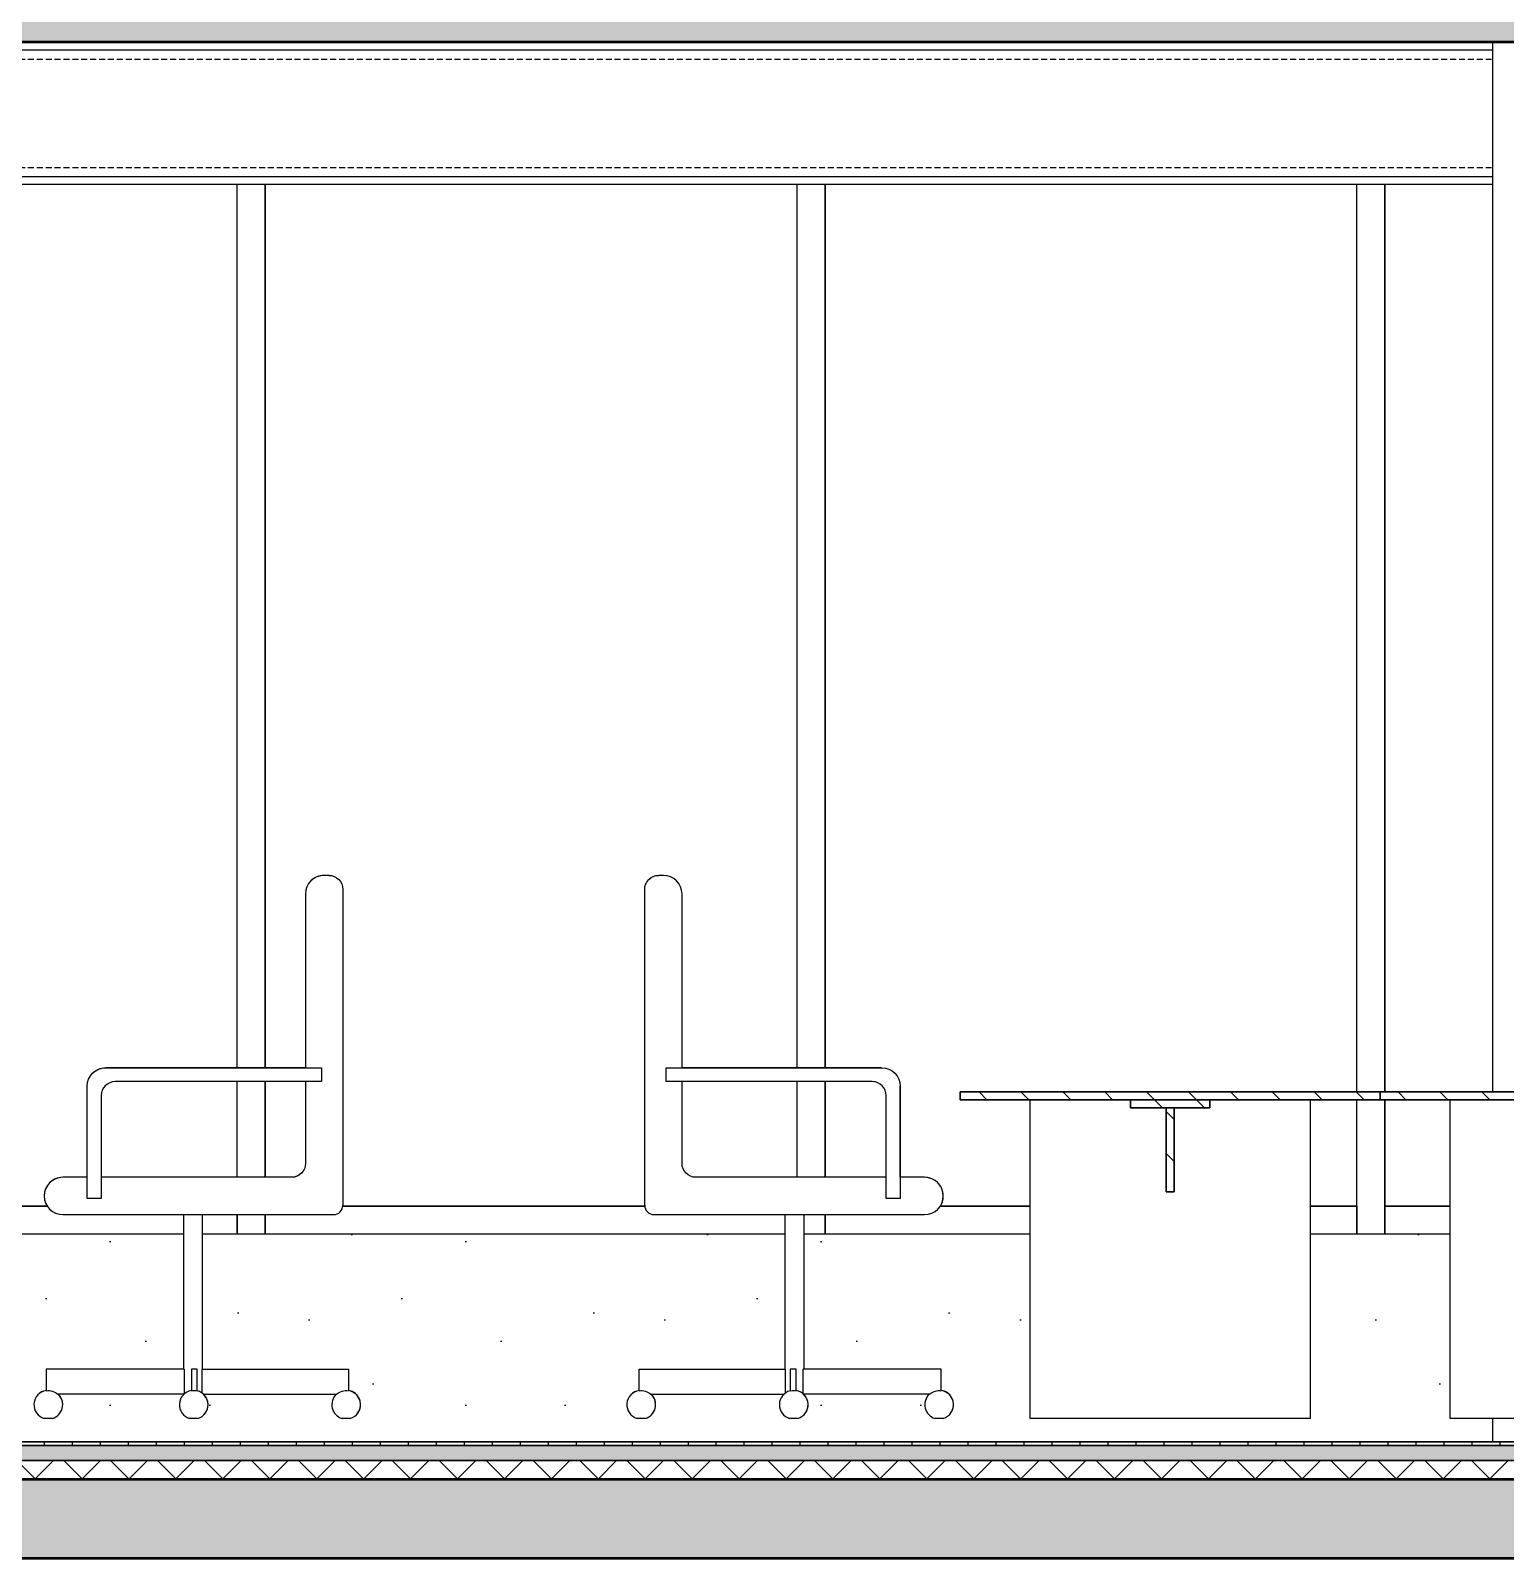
# Model space of a CAD drawing. Header units: millimetres. Extents: x -100 to 224448, y 0 to 22177.
# Drawn here: x 159393 to 162554, y 6850 to 10125 of the extents above; entities that cross this region are included whole.
import ezdxf

# ---------------------------------------------------------------- set-up
doc = ezdxf.new("R2010")
doc.units = ezdxf.units.MM
doc.linetypes.add('DASHED', pattern=[19.05, 12.7, -6.35])
doc.layers.get('0').update_dxf_attribs({"true_color": 0xdfdfdf})
for name, color, linetype in [('Background_0', 7, 'Continuous'), ('Background_GLASS', 161, 'Continuous'), ('Background_WINDOW_FRAME', 253, 'Continuous'), ('Boundary_0', 7, 'Continuous'), ('Boundary_Floor_ Ceramic Tiles', 7, 'Continuous'), ('Boundary_Insulation_ Extruded Polystyrene', 42, 'Continuous'), ('Boundary_Screed', 7, 'Continuous'), ('Elevation_Gypsum Board', 7, 'Continuous'), ('Fill_0', 7, 'Continuous'), ('Fill_Concrete_ Reinforced', 85, 'Continuous'), ('Fill_Floor_ Ceramic Tiles', 251, 'Continuous'), ('Fill_Insulation_ Extruded Polystyrene', 42, 'Continuous'), ('Fill_Screed', 251, 'Continuous'), ('Viewport border', 7, 'Continuous')]:
    doc.layers.add(name, color=color, linetype=linetype)
for name, color, linetype, lineweight in [('Background_Concrete_ Reinforced', 7, 'Continuous', 9), ('Background_Floor_ Ceramic Tiles', 7, 'Continuous', 9), ('Background_Gypsum Board', 7, 'Continuous', 9), ('Background_Insulation_ Extruded Polystyrene', 7, 'Continuous', 9), ('Background_Screed', 7, 'Continuous', 9), ('Boundary_Concrete_ Reinforced', 99, 'Continuous', 50)]:
    doc.layers.add(name, color=color, linetype=linetype, lineweight=lineweight)
doc.layers.add('BIM_ROOM_LINES', color=7, linetype='Continuous', plot=False)
pattern_1 = [(45, (-3002.4, -5250), (-44.9013, 44.9013), [])]
pattern_2 = [(15, (-3002.4, -5250), (287.368, 497.736), [50.8, -355.6]), (105, (-3002.4, -5250), (-497.736, 287.368), [50.8, -355.6]), (150, (-2953.33, -5236.85), (-392.5523, -105.184), [71.842, -502.894]), (15, (-3012.5, -5016.04), (287.368, 497.736), [50.8, -355.6]), (60, (-2981.4, -5034), (-105.184, 392.5523), [35.921, -538.815]), (150, (-2981.4, -5034), (-392.5523, -105.184), [35.921, -538.815]), (15, (-2891.6, -4878.46), (287.368, 497.736), [71.842, -334.558]), (60, (-2891.6, -4878.46), (-105.184, 392.5523), [50.8, -523.936]), (150, (-2822.2, -4859.87), (-392.5523, -105.184), [50.8, -523.936]), (105, (-2758.8, -5079.55), (-497.736, 287.368), [50.8, -355.6]), (60, (-2758.82, -5079.55), (-105.184, 392.5523), [35.921, -538.815]), (150, (-2740.86, -5048.44), (-392.5523, -105.184), [35.921, -538.815]), (15, (-2979.63, -5138.7), (287.368, 497.736), [25.4, -340.36]), (15, (-2711.5, -4961.7), (287.368, 497.736), [25.4, -340.36]), (105, (-2847.33, -4945.5), (-497.736, 287.368), [25.4, -340.36]), (150, (-2739.1, -5153.15), (-392.5523, -105.184), [35.921, -538.815]), (150, (-2983.15, -4929.3), (-392.5523, -105.184), [35.921, -538.815]), (60, (-2852.9, -5071.9), (-105.184, 392.5523), [35.921, -538.815]), (105, (-2880.6, -5164.77), (-497.736, 287.368), [6.35, -400.05]), (105, (-2906.6, -4994.24), (-497.736, 287.368), [6.35, -400.05]), (105, (-2740.65, -4877.46), (-497.736, 287.368), [6.35, -400.05]), (105, (-2678.64, -5084.36), (-497.736, 287.368), [6.35, -400.05])]

# ---------------------------------------------------------------- blocks, each defined once
blk = doc.blocks.new("CC'__section__..%5CMainBuilding.dwg", base_point=(1833.3, -9100))
at = {"layer": 'Elevation_Gypsum Board'}
h = blk.add_hatch(dxfattribs=at)
h.set_pattern_fill('DOTS2', color=256, scale=30, style=0)
h.paths.add_polyline_path([(9462.4, -1555), (9402.4, -1555), (9302.4, -1555), (9302.4, -1950), (8702.4, -1950), (8702.4, -1555), (8262.4, -1555), (8217.4, -1555), (8217.4, -1844.6), (8511.6, -1844.6), (8511.6, -1890, -0.371494), (8537.8, -1920.5, -0.18938), (8529.6, -1941.4, -0.13387), (8515.8, -1950), (8498.2, -1950, -0.555934), (8484.4, -1899.5, -0.016651), (8485.9, -1898.1), (8216.5, -1898.1, -0.206645), (8226.2, -1920.5, -0.189378), (8218, -1941.4, -0.133873), (8204.2, -1950), (8195.4, -1950), (8186.6, -1950, -0.555947), (8172.8, -1899.5, -0.016625), (8174.3, -1898.1), (7889.7, -1898.1, -0.206646), (7899.4, -1920.5, -0.189379), (7891.2, -1941.4, -0.133872), (7877.4, -1950), (7859.8, -1950, -0.555943), (7846, -1899.5, -0.170157), (7864, -1890), (7864, -1844.6), (8176.3, -1844.6), (8176.3, -1555), (7062.4, -1555), (7002.4, -1555), (6928.5, -1555), (6928.5, -1844.6), (7240.8, -1844.6), (7240.8, -1890, -0.371496), (7267, -1920.5, -0.189381), (7258.8, -1941.4, -0.133869), (7245, -1950), (7227.4, -1950, -0.555933), (7213.6, -1899.5, -0.016635), (7215.1, -1898.1), (6930.5, -1898.1, -0.206646), (6940.2, -1920.5, -0.189378), (6932, -1941.4, -0.133873), (6918.2, -1950), (6909.4, -1950), (6900.6, -1950, -0.555944), (6886.8, -1899.5, -0.016625), (6888.3, -1898.1), (6618.9, -1898.1, -0.206646), (6628.6, -1920.5, -0.189381), (6620.4, -1941.4, -0.133869), (6606.6, -1950), (6589, -1950, -0.555943), (6575.2, -1899.5, -0.170157), (6593.2, -1890), (6593.2, -1844.6), (6887.4, -1844.6), (6887.4, -1555), (6402.4, -1555), (6402.4, -1950), (5802.4, -1950), (5802.4, -1555), (5502.4, -1555), (5502.4, -1950), (4902.4, -1950), (4902.4, -1555), (4662.4, -1555), (4602.4, -1555), (4417.4, -1555), (4417.4, -1844.6), (4711.6, -1844.6), (4711.6, -1890, -0.371496), (4737.8, -1920.5, -0.189381), (4729.6, -1941.4, -0.133869), (4715.8, -1950), (4698.2, -1950, -0.555936), (4684.4, -1899.5, -0.016632), (4685.9, -1898.1), (4416.5, -1898.1, -0.206645), (4426.2, -1920.5, -0.189377), (4418, -1941.4, -0.133873), (4404.2, -1950), (4395.4, -1950), (4386.6, -1950, -0.555947), (4372.8, -1899.5, -0.016625), (4374.3, -1898.1), (4089.7, -1898.1, -0.206646), (4099.4, -1920.5, -0.189379), (4091.2, -1941.4, -0.133876), (4077.4, -1950), (4059.8, -1950, -0.555944), (4046, -1899.5, -0.17016), (4064, -1890), (4064, -1844.6), (4376.3, -1844.6), (4376.3, -1555), (3582.4, -1555), (3582.4, -2000), (9693.4, -2000), (9693.4, -1950), (9602.4, -1950), (9602.4, -1555)])
at = {"layer": 'Fill_0', "extrusion": (0, 0, -1)}
h = blk.add_hatch(dxfattribs=at)
h.set_pattern_fill('ANSI31', color=256, scale=20, style=0)
h.set_pattern_definition(pattern_1)
h.paths.add_polyline_path([(-8552.4, -1250), (-8552.4, -1267), (-9452.4, -1267), (-9452.4, -1250)])
h = blk.add_hatch(dxfattribs=at)
h.set_pattern_fill('ANSI31', color=256, scale=20, style=0)
h.set_pattern_definition(pattern_1)
h.paths.add_polyline_path([(-9087.4, -1284), (-9087.4, -1267), (-8917.4, -1267), (-8917.4, -1284)])
h = blk.add_hatch(dxfattribs=at)
h.set_pattern_fill('ANSI31', color=256, scale=20, style=0)
h.set_pattern_definition(pattern_1)
h.paths.add_polyline_path([(-9452.4, -1250), (-9452.4, -1267), (-10352.4, -1267), (-10352.4, -1250)])
h = blk.add_hatch(dxfattribs=at)
h.set_pattern_fill('ANSI31', color=256, scale=20, style=0)
h.set_pattern_definition(pattern_1)
h.paths.add_polyline_path([(-8993.9, -1284), (-8993.9, -1464), (-9010.9, -1464), (-9010.9, -1284)])
at = {"layer": 'Fill_Concrete_ Reinforced', "extrusion": (0, 0, -1)}
h = blk.add_hatch(dxfattribs=at)
h.set_pattern_fill('CONCRETE1', color=256, scale=20, angle=15, style=0)
h.set_pattern_definition(pattern_2)
h.paths.add_polyline_path([(-21382.4, 1000), (-21382.4, 1170), (-21242.4, 1170), (-3322.4, 1170), (-3182.4, 1170), (-3182.4, 1000)])
h = blk.add_hatch(dxfattribs=at)
h.set_pattern_fill('CONCRETE1', color=256, scale=20, angle=15, style=0)
h.set_pattern_definition(pattern_2)
h.paths.add_polyline_path([(-21382.4, -2250), (-21382.4, -2080), (-21242.4, -2080), (-3322.4, -2080), (-3182.4, -2080), (-3182.4, -2250)])
at = {"layer": 'Fill_Floor_ Ceramic Tiles', "extrusion": (0, 0, -1)}
h = blk.add_hatch(dxfattribs=at)
h.set_pattern_fill('_USER', color=256, scale=60, angle=90, style=0, pattern_type=0)
h.set_pattern_definition([(90, (-3002.4, -5250), (-60, -2e-13), [])])
h.paths.add_polyline_path([(-3322.4, -2000), (-3322.4, -2008), (-21242.4, -2008), (-21242.4, -2000)])
at = {"layer": 'Fill_Insulation_ Extruded Polystyrene', "extrusion": (0, 0, -1)}
h = blk.add_hatch(dxfattribs=at)
h.set_pattern_fill('INSULATION', color=256, scale=20, style=0)
h.set_pattern_definition([(45, (-3002.4, -5250), (-50.28943, 50.28943), []), (135, (-3002.4, -5250), (-50.28943, -50.28943), [])])
h.paths.add_polyline_path([(-3322.4, -2040), (-3322.4, -2080), (-21242.4, -2080), (-21242.4, -2040)])
at = {"layer": 'Fill_Screed', "extrusion": (0, 0, -1)}
h = blk.add_hatch(dxfattribs=at)
h.set_pattern_fill('SCREED', color=256, scale=20, angle=15, style=0)
h.set_pattern_definition([(15, (-3002.4, -5250), (915.6406, 508.3053), [-127, 0, -381, 0]), (15, (-3005.69, -5237.73), (915.6406, 508.3053), [-50.8, 0, -177.8, 0, -91.44, 0, -381, 0]), (15, (-3008.97, -5225.47), (915.6406, 508.3053), [-25.4, 0, -127, 0, -127, 0, -279.4, 0, -91.44, 0]), (15, (-3012.26, -5213.2), (915.6406, 508.3053), [-91.44, 0, -406.4, 0]), (15, (-3015.55, -5200.93), (915.6406, 508.3053), [-304.8, 0, -304.8, 0]), (15, (-3018.84, -5188.66), (915.6406, 508.3053), [-431.8, 0]), (15, (-3022.12, -5176.4), (915.6406, 508.3053), [-127, 0, -558.8, 0]), (15, (-3025.4, -5164.13), (915.6406, 508.3053), [-177.8, 0, -101.6, 0]), (15, (-3028.7, -5151.86), (915.6406, 508.3053), [-254, 0]), (15, (-3035.27, -5127.33), (915.6406, 508.3053), [-35.56, 0, -381, 0, -228.6, 0]), (15, (-3038.56, -5115.06), (915.6406, 508.3053), [-50.8, 0, -5.08, 0, -127, 0]), (15, (-3041.84, -5102.8), (915.6406, 508.3053), [-25.4, 0, -330.2, 0, -381, 0]), (15, (-3045.13, -5090.53), (915.6406, 508.3053), [-254, 0]), (15, (-3048.42, -5078.26), (915.6406, 508.3053), [-127, 0, -533.4, 0]), (15, (-3055, -5053.72), (915.6406, 508.3053), [-609.6, 0]), (15, (-3058.28, -5041.46), (915.6406, 508.3053), [-127, 0, -10.16, 0, -177.8, 0]), (15, (-3061.57, -5029.2), (915.6406, 508.3053), [-35.56, 0, -254, 0, -101.6, 0, -177.8, 0, -203.2, 0]), (15, (-3064.85, -5016.92), (915.6406, 508.3053), [-76.2, 0, -101.6, 0, -254, 0, -10.16, 0, -127, 0]), (15, (-3068.14, -5004.65), (915.6406, 508.3053), [-254, 0])])
h.paths.add_polyline_path([(-3322.4, -2008), (-3322.4, -2040), (-21242.4, -2040), (-21242.4, -2008)])
at = {"linetype": 'DASHED', "extrusion": (0, 1, 0)}
for p, q in [((3582.4, 963.4), (9693.4, 963.4)), ((3582.4, 731.6), (9693.4, 731.6))]:
    blk.add_line(p, q, dxfattribs=at)
blk.add_line((2834.4, -2000), (21730.4, -2000))
blk.add_line((2834.4, -2000), (21730.4, -2000))
blk.add_line((2834.4, -2000), (21730.4, -2000))
at = {"layer": 'Background_0', "extrusion": (0, 1, 0)}
for p, q in [((3582.4, 983.3), (9693.4, 983.3)), ((9693.4, -1250), (9693.4, 1000)), ((3582.4, 711.7), (9693.4, 711.7)), ((9693.4, 695), (3582.4, 695)), ((7198.9, -785.9), (7188.9, -785.9)), ((7198.9, -785.9), (7188.9, -785.9)), ((7198.9, -785.9), (7188.9, -785.9)), ((7198.9, -785.9), (7188.9, -785.9)), ((7198.9, -785.9), (7188.9, -785.9)), ((7198.9, -785.9), (7188.9, -785.9)), ((7198.9, -785.9), (7188.9, -785.9)), ((7198.9, -785.9), (7188.9, -785.9)), ((7915.9, -785.9), (7905.9, -785.9)), ((7915.9, -785.9), (7905.9, -785.9)), ((7915.9, -785.9), (7905.9, -785.9)), ((7915.9, -785.9), (7905.9, -785.9)), ((7915.9, -785.9), (7905.9, -785.9)), ((7915.9, -785.9), (7905.9, -785.9)), ((7228.9, -815.9), (7228.9, -1493.1)), ((7228.9, -815.9), (7228.9, -1493.1)), ((7228.9, -815.9), (7228.9, -1493.1)), ((7228.9, -815.9), (7228.9, -1493.1)), ((7228.9, -815.9), (7228.9, -1493.1)), ((7228.9, -815.9), (7228.9, -1493.1)), ((7228.9, -815.9), (7228.9, -1493.1)), ((7228.9, -815.9), (7228.9, -1493.1)), ((7875.9, -1493.1), (7875.9, -815.9)), ((7148.9, -825.9), (7148.9, -1198.1)), ((7955.9, -1198.1), (7955.9, -825.9)), ((7955.9, -1198.1), (7955.9, -825.9)), ((7955.9, -1198.1), (7955.9, -825.9)), ((7955.9, -1198.1), (7955.9, -825.9)), ((7955.9, -1198.1), (7955.9, -825.9)), ((7955.9, -1198.1), (7955.9, -825.9)), ((6721.1, -1198.1), (7148.9, -1198.1)), ((6721.1, -1198.1), (7183.1, -1198.1)), ((7148.9, -1198.1), (6721.1, -1198.1)), ((6721.1, -1198.1), (7148.9, -1198.1)), ((6721.1, -1198.1), (7148.9, -1198.1)), ((7148.9, -1198.1), (6721.1, -1198.1)), ((7148.9, -1198.1), (6721.1, -1198.1)), ((7148.9, -1198.1), (6721.1, -1198.1)), ((7148.9, -1198.1), (6721.1, -1198.1)), ((7148.9, -1198.1), (6721.1, -1198.1)), ((6721.1, -1198.1), (7148.9, -1198.1)), ((6721.1, -1198.1), (7148.9, -1198.1)), ((6721.1, -1198.1), (7148.9, -1198.1)), ((7148.9, -1198.1), (6721.1, -1198.1)), ((7148.9, -1198.1), (6721.1, -1198.1)), ((6721.1, -1198.1), (7148.9, -1198.1)), ((7183.1, -1198.1), (7183.1, -1228.1)), ((7921.7, -1228.1), (7921.7, -1198.1)), ((7921.7, -1198.1), (8383.7, -1198.1)), ((8383.7, -1198.1), (7955.9, -1198.1)), ((8383.7, -1198.1), (7955.9, -1198.1)), ((8383.7, -1198.1), (7955.9, -1198.1)), ((7955.9, -1198.1), (8383.7, -1198.1)), ((7955.9, -1198.1), (8383.7, -1198.1)), ((7955.9, -1198.1), (8383.7, -1198.1)), ((8383.7, -1198.1), (7955.9, -1198.1)), ((7955.9, -1198.1), (8383.7, -1198.1)), ((8383.7, -1198.1), (7955.9, -1198.1)), ((7955.9, -1198.1), (8383.7, -1198.1)), ((8383.7, -1198.1), (7955.9, -1198.1)), ((6681.1, -1478.8), (6681.1, -1238.1)), ((7183.1, -1228.1), (6741.1, -1228.1)), ((7148.9, -1228.1), (7148.9, -1403.1)), ((8363.7, -1228.1), (7921.7, -1228.1)), ((7955.9, -1403.1), (7955.9, -1228.1)), ((7955.9, -1403.1), (7955.9, -1228.1)), ((7955.9, -1403.1), (7955.9, -1228.1)), ((7955.9, -1403.1), (7955.9, -1228.1)), ((7955.9, -1403.1), (7955.9, -1228.1)), ((7955.9, -1403.1), (7955.9, -1228.1)), ((8423.7, -1433.1), (8423.7, -1238.1)), ((8423.7, -1433.1), (8423.7, -1238.1)), ((8423.7, -1238.1), (8423.7, -1433.1)), ((8423.7, -1238.1), (8423.7, -1433.1)), ((8423.7, -1238.1), (8423.7, -1433.1)), ((8423.7, -1433.1), (8423.7, -1238.1)), ((8423.7, -1238.1), (8423.7, -1478.8)), ((8423.7, -1433.1), (8423.7, -1238.1)), ((8423.7, -1433.1), (8423.7, -1238.1)), ((8423.7, -1433.1), (8423.7, -1238.1)), ((8423.7, -1238.1), (8423.7, -1433.1)), ((8423.7, -1238.1), (8423.7, -1433.1)), ((6711.1, -1258.1), (6711.1, -1433.1)), ((6711.1, -1258.1), (6711.1, -1433.1)), ((6711.1, -1258.1), (6711.1, -1433.1)), ((6711.1, -1258.1), (6711.1, -1433.1)), ((6711.1, -1258.1), (6711.1, -1433.1)), ((6711.1, -1258.1), (6711.1, -1433.1)), ((6711.1, -1258.1), (6711.1, -1433.1)), ((6711.1, -1258.1), (6711.1, -1433.1)), ((6711.1, -1258.1), (6711.1, -1433.1)), ((6711.1, -1258.1), (6711.1, -1433.1)), ((6711.1, -1258.1), (6711.1, -1433.1)), ((6711.1, -1258.1), (6711.1, -1433.1)), ((6711.1, -1258.1), (6711.1, -1433.1)), ((6711.1, -1258.1), (6711.1, -1478.8)), ((6711.1, -1258.1), (6711.1, -1433.1)), ((6711.1, -1258.1), (6711.1, -1433.1)), ((8393.7, -1478.8), (8393.7, -1258.1)), ((9452.4, -1250), (8552.4, -1250)), ((8552.4, -1250), (9452.4, -1250)), ((8552.4, -1250), (8552.4, -1250)), ((8552.4, -1250), (9452.4, -1250)), ((8552.4, -1250), (8552.4, -1267)), ((8552.4, -1250), (9452.4, -1250)), ((8552.4, -1250), (9452.4, -1250)), ((8552.4, -1250), (9452.4, -1250)), ((8552.4, -1250), (9452.4, -1250)), ((8552.4, -1250), (8552.4, -1250)), ((8552.4, -1267), (9452.4, -1267)), ((9302.4, -1250), (8702.4, -1250)), ((8702.4, -1250), (8702.4, -1250)), ((9302.4, -1250), (8702.4, -1250)), ((9302.4, -1250), (8702.4, -1250)), ((8702.4, -1250), (9302.4, -1250)), ((8702.4, -1250), (9302.4, -1250)), ((9302.4, -1250), (8702.4, -1250)), ((9302.4, -1250), (8702.4, -1250)), ((9302.4, -1250), (8702.4, -1250)), ((9302.4, -1250), (8702.4, -1250)), ((8702.4, -1250), (9302.4, -1250)), ((8702.4, -1250), (9302.4, -1250)), ((8702.4, -1250), (9302.4, -1250)), ((8702.4, -1250), (9302.4, -1250)), ((8702.4, -1250), (8702.4, -1250)), ((8702.4, -1950), (8702.4, -1267)), ((9087.4, -1267), (8917.4, -1267)), ((8917.4, -1267), (8917.4, -1284)), ((9087.4, -1284), (9087.4, -1267)), ((9302.4, -1250), (9302.4, -1250)), ((9302.4, -1250), (9302.4, -1250)), ((9302.4, -1267), (9302.4, -1950)), ((9302.4, -1267), (9302.4, -1950)), ((9302.4, -1267), (9302.4, -1950)), ((9302.4, -1267), (9302.4, -1950)), ((9302.4, -1267), (9302.4, -1950)), ((9302.4, -1267), (9302.4, -1950)), ((9302.4, -1267), (9302.4, -1950)), ((9302.4, -1267), (9302.4, -1950)), ((9302.4, -1267), (9302.4, -1950)), ((9302.4, -1267), (9302.4, -1950)), ((9302.4, -1267), (9302.4, -1950)), ((9302.4, -1267), (9302.4, -1950)), ((9302.4, -1267), (9302.4, -1950)), ((9452.4, -1250), (9693.4, -1250)), ((9452.4, -1250), (9693.4, -1250)), ((9452.4, -1250), (9693.4, -1250)), ((9452.4, -1250), (9693.4, -1250)), ((9452.4, -1250), (9693.4, -1250)), ((9452.4, -1250), (9452.4, -1250)), ((9452.4, -1267), (9452.4, -1250)), ((9452.4, -1250), (9452.4, -1250)), ((9452.4, -1250), (10352.4, -1250)), ((9452.4, -1250), (9452.4, -1250)), ((9452.4, -1250), (9452.4, -1267)), ((9452.4, -1250), (9452.4, -1250)), ((10352.4, -1250), (9452.4, -1250)), ((9452.4, -1267), (10352.4, -1267)), ((9693.4, -1250), (9602.4, -1250)), ((9602.4, -1250), (9693.4, -1250)), ((9693.4, -1250), (9602.4, -1250)), ((9602.4, -1250), (9693.4, -1250)), ((9693.4, -1250), (9602.4, -1250)), ((9602.4, -1250), (9693.4, -1250)), ((9693.4, -1250), (9602.4, -1250)), ((9602.4, -1250), (9693.4, -1250)), ((9693.4, -1250), (9602.4, -1250)), ((9602.4, -1250), (9693.4, -1250)), ((9602.4, -1250), (9602.4, -1250)), ((10202.4, -1250), (9602.4, -1250)), ((9602.4, -1250), (9602.4, -1250)), ((9602.4, -1250), (10202.4, -1250)), ((10202.4, -1250), (9602.4, -1250)), ((9602.4, -1950), (9602.4, -1267)), ((8917.4, -1284), (9087.4, -1284)), ((9010.9, -1284), (8993.9, -1284)), ((8993.9, -1284), (8993.9, -1464)), ((9010.9, -1464), (9010.9, -1284)), ((6681.1, -1433.1), (6628.9, -1433.1)), ((6681.1, -1433.1), (6628.9, -1433.1)), ((6681.1, -1433.1), (6628.9, -1433.1)), ((6681.1, -1433.1), (6628.9, -1433.1)), ((6681.1, -1433.1), (6628.9, -1433.1)), ((6681.1, -1433.1), (6628.9, -1433.1)), ((6681.1, -1433.1), (6628.9, -1433.1)), ((6681.1, -1433.1), (6628.9, -1433.1)), ((7118.9, -1433.1), (6711.1, -1433.1)), ((7118.9, -1433.1), (6711.1, -1433.1)), ((7118.9, -1433.1), (6711.1, -1433.1)), ((7118.9, -1433.1), (6711.1, -1433.1)), ((7118.9, -1433.1), (6711.1, -1433.1)), ((7118.9, -1433.1), (6711.1, -1433.1)), ((7118.9, -1433.1), (6711.1, -1433.1)), ((7118.9, -1433.1), (6711.1, -1433.1)), ((8393.7, -1433.1), (7985.9, -1433.1)), ((8393.7, -1433.1), (7985.9, -1433.1)), ((8393.7, -1433.1), (7985.9, -1433.1)), ((8393.7, -1433.1), (7985.9, -1433.1)), ((8393.7, -1433.1), (7985.9, -1433.1)), ((8393.7, -1433.1), (7985.9, -1433.1)), ((8475.9, -1433.1), (8423.7, -1433.1)), ((8475.9, -1433.1), (8423.7, -1433.1)), ((8475.9, -1433.1), (8423.7, -1433.1)), ((8475.9, -1433.1), (8423.7, -1433.1)), ((8475.9, -1433.1), (8423.7, -1433.1)), ((8475.9, -1433.1), (8423.7, -1433.1)), ((8993.9, -1464), (9010.9, -1464)), ((6711.1, -1478.8), (6681.1, -1478.8)), ((8423.7, -1478.8), (8393.7, -1478.8)), ((6628.9, -1513.1), (7208.9, -1513.1)), ((6887.4, -1513.1), (6887.4, -1844.6)), ((6928.5, -1844.6), (6928.5, -1513.1)), ((6928.5, -1844.6), (6928.5, -1513.1)), ((6928.5, -1844.6), (6928.5, -1513.1)), ((6928.5, -1844.6), (6928.5, -1513.1)), ((6928.5, -1844.6), (6928.5, -1513.1)), ((6928.5, -1844.6), (6928.5, -1513.1)), ((6928.5, -1844.6), (6928.5, -1513.1)), ((6928.5, -1844.6), (6928.5, -1513.1)), ((7895.9, -1513.1), (8475.9, -1513.1)), ((8176.3, -1513.1), (8176.3, -1844.6)), ((8217.4, -1844.6), (8217.4, -1513.1)), ((8217.4, -1844.6), (8217.4, -1513.1)), ((8217.4, -1844.6), (8217.4, -1513.1)), ((8217.4, -1844.6), (8217.4, -1513.1)), ((8217.4, -1844.6), (8217.4, -1513.1)), ((8217.4, -1844.6), (8217.4, -1513.1)), ((6887.4, -1844.6), (6593.2, -1844.6)), ((6593.2, -1844.6), (6593.2, -1890.4)), ((6887.4, -1844.6), (6593.2, -1844.6)), ((6887.4, -1844.6), (6593.2, -1844.6)), ((6887.4, -1844.6), (6593.2, -1844.6)), ((6888.9, -1844.6), (6593.2, -1844.6)), ((6887.4, -1844.6), (6593.2, -1844.6)), ((6887.4, -1844.6), (6593.2, -1844.6)), ((6593.2, -1844.6), (6593.2, -1844.6)), ((6887.4, -1844.6), (6593.2, -1844.6)), ((6593.2, -1844.6), (6593.2, -1844.6)), ((6888.9, -1844.6), (6888.9, -1897.5)), ((6904.3, -1844.6), (6904.3, -1890.4)), ((6917, -1844.6), (6904.3, -1844.6)), ((6917, -1891), (6917, -1844.6)), ((6927, -1844.6), (6927, -1895.2)), ((6927, -1844.6), (7240.8, -1844.6)), ((6928.5, -1844.6), (7240.8, -1844.6)), ((6928.5, -1844.6), (7240.8, -1844.6)), ((6928.5, -1844.6), (7240.8, -1844.6)), ((6928.5, -1844.6), (7240.8, -1844.6)), ((6928.5, -1844.6), (7240.8, -1844.6)), ((6928.5, -1844.6), (7240.8, -1844.6)), ((6928.5, -1844.6), (7240.8, -1844.6)), ((7240.8, -1844.6), (7240.8, -1890)), ((7240.8, -1844.6), (7240.8, -1890)), ((7240.8, -1844.6), (7240.8, -1890)), ((7240.8, -1844.6), (7240.8, -1890)), ((7240.8, -1844.6), (7240.8, -1890)), ((7240.8, -1844.6), (7240.8, -1890.4)), ((7240.8, -1844.6), (7240.8, -1890)), ((7240.8, -1844.6), (7240.8, -1890)), ((7864, -1844.6), (8177.8, -1844.6)), ((7864, -1844.6), (8176.3, -1844.6)), ((7864, -1890.4), (7864, -1844.6)), ((7864, -1844.6), (7864, -1844.6)), ((7864, -1844.6), (8176.3, -1844.6)), ((7864, -1844.6), (8176.3, -1844.6)), ((7864, -1844.6), (8176.3, -1844.6)), ((7864, -1844.6), (7864, -1844.6)), ((7864, -1844.6), (8176.3, -1844.6)), ((8177.8, -1895.2), (8177.8, -1844.6)), ((8187.8, -1844.6), (8187.8, -1891)), ((8200.5, -1844.6), (8187.8, -1844.6)), ((8200.5, -1890.4), (8200.5, -1844.6)), ((8511.6, -1844.6), (8215.9, -1844.6)), ((8215.9, -1897.5), (8215.9, -1844.6)), ((8511.6, -1844.6), (8217.4, -1844.6)), ((8511.6, -1844.6), (8217.4, -1844.6)), ((8511.6, -1844.6), (8217.4, -1844.6)), ((8511.6, -1844.6), (8217.4, -1844.6)), ((8511.6, -1844.6), (8217.4, -1844.6)), ((8511.6, -1890), (8511.6, -1844.6)), ((8511.6, -1890), (8511.6, -1844.6)), ((8511.6, -1890), (8511.6, -1844.6)), ((8511.6, -1890), (8511.6, -1844.6)), ((8511.6, -1890.4), (8511.6, -1844.6)), ((8511.6, -1890), (8511.6, -1844.6)), ((6888.3, -1898.1), (6618.3, -1898.1)), ((6917, -1891), (6917, -1890.6)), ((6930.5, -1898.1), (7215.7, -1898.1)), ((7240.8, -1890.4), (7240.8, -1890)), ((7889.1, -1898.1), (8174.3, -1898.1)), ((8200.5, -1890.4), (8200.5, -1890.1)), ((8486.5, -1898.1), (8216.5, -1898.1)), ((8511.6, -1890.4), (8511.6, -1890)), ((6606.6, -1950), (6589, -1950)), ((6909.4, -1950), (6900.6, -1950)), ((6918.2, -1950), (6909.4, -1950)), ((7245, -1950), (7227.4, -1950)), ((7877.4, -1950), (7859.8, -1950)), ((8195.4, -1950), (8186.6, -1950)), ((8204.2, -1950), (8195.4, -1950)), ((8515.8, -1950), (8498.2, -1950)), ((9302.4, -1950), (8702.4, -1950)), ((9302.4, -1950), (9302.4, -1950)), ((9302.4, -1950), (9302.4, -1950)), ((10202.4, -1950), (9602.4, -1950)), ((9693.4, -2000), (9693.4, -1950))]:
    blk.add_line(p, q, dxfattribs=at)
at = {"layer": 'Background_0'}
for centre, radius, start, end in [((7188.9, -825.9), 40, 90, 180), ((7188.9, -825.9), 40, 90, 137.1104), ((7188.9, -825.9), 40, 90, 137.1108), ((7188.9, -825.9), 40, 90, 137.1088), ((7188.9, -825.9), 40, 90, 137.1088), ((7188.9, -825.9), 40, 90, 137.1108), ((7188.9, -825.9), 40, 90, 137.1104), ((7188.9, -825.9), 40, 90, 135), ((7915.9, -825.9), 40, 0, 90), ((7915.9, -825.9), 40, 0, 90), ((7915.9, -825.9), 40, 0, 90), ((7915.9, -825.9), 40, 0, 90), ((7915.9, -825.9), 40, 0, 90), ((7915.9, -825.9), 40, 0, 90), ((6741.1, -1258.1), 30, 90, 180), ((6741.1, -1258.1), 30, 135, 180), ((6741.1, -1258.1), 30, 135, 180), ((6741.1, -1258.1), 30, 135, 180), ((6741.1, -1258.1), 30, 135, 180), ((6741.1, -1258.1), 30, 135, 180), ((6741.1, -1258.1), 30, 135, 180), ((6741.1, -1258.1), 30, 135, 180), ((6741.1, -1258.1), 30, 135, 180), ((6741.1, -1258.1), 30, 135, 180), ((6741.1, -1258.1), 30, 135, 180), ((6741.1, -1258.1), 30, 135, 180), ((6741.1, -1258.1), 30, 135, 180), ((6741.1, -1258.1), 30, 135, 180), ((6741.1, -1258.1), 30, 135, 180), ((6741.1, -1258.1), 30, 135, 180), ((8363.7, -1258.1), 30, 0, 90), ((6628.9, -1473.1), 40, 90, 270), ((6628.9, -1473.1), 40, 90, 137.1108), ((6628.9, -1473.1), 40, 90, 137.1088), ((6628.9, -1473.1), 40, 90, 137.1104), ((6628.9, -1473.1), 40, 90, 137.1108), ((6628.9, -1473.1), 40, 90, 137.1088), ((6628.9, -1473.1), 40, 90, 137.1104), ((6628.9, -1473.1), 40, 90, 135), ((8475.9, -1473.1), 40, 317.1057, 90), ((8475.9, -1473.1), 40, 317.1027, 90), ((8475.9, -1473.1), 40, 317.103, 90), ((8475.9, -1473.1), 40, 317.1057, 90), ((8475.9, -1473.1), 40, 270, 90), ((8475.9, -1473.1), 40, 317.1057, 90), ((7208.9, -1493.1), 20, 270, 0), ((7208.9, -1493.1), 20, 315, 0), ((7208.9, -1493.1), 20, 315, 0), ((7208.9, -1493.1), 20, 315, 0), ((7208.9, -1493.1), 20, 315, 0), ((7208.9, -1493.1), 20, 315, 0), ((7208.9, -1493.1), 20, 315, 0), ((7208.9, -1493.1), 20, 315, 0), ((7895.9, -1493.1), 20, 180, 270), ((6597.8, -1920.5), 30.8, 98.4806, 253.3941), ((6597.8, -1920.5), 30.8, 98.4806, 137.1078), ((6597.8, -1920.5), 30.8, 98.4806, 137.1078), ((6597.8, -1920.5), 30.8, 98.4806, 137.1104), ((6597.8, -1920.5), 30.8, 98.4806, 137.1078), ((6597.8, -1920.5), 30.8, 98.4806, 137.1078), ((6597.8, -1920.5), 30.8, 98.4806, 137.1101), ((6597.8, -1920.5), 30.8, 98.4806, 137.1078), ((6597.8, -1920.5), 30.8, 286.6058, 46.7024), ((6597.8, -1920.5), 30.8, 317.105, 46.7024), ((6597.8, -1920.5), 30.8, 317.105, 46.7024), ((6597.8, -1920.5), 30.8, 317.103, 46.7024), ((6597.8, -1920.5), 30.8, 317.105, 46.7024), ((6597.8, -1920.5), 30.8, 317.105, 46.7024), ((6597.8, -1920.5), 30.8, 317.1034, 46.7024), ((6597.8, -1920.5), 30.8, 317.105, 46.7024), ((6909.4, -1920.5), 30.8, 99.4822, 253.394), ((6909.4, -1920.5), 30.8, 133.2977, 137.1076), ((6909.4, -1920.5), 30.8, 133.2977, 137.1076), ((6909.4, -1920.5), 30.8, 133.2977, 137.1076), ((6909.4, -1920.5), 30.8, 133.2977, 137.1076), ((6909.4, -1920.5), 30.8, 133.2977, 137.1102), ((6909.4, -1920.5), 30.8, 133.2977, 137.1076), ((6909.4, -1920.5), 30.8, 133.2977, 137.1076), ((6909.4, -1920.5), 30.8, 133.2977, 137.1076), ((6909.4, -1920.5), 30.8, 133.2977, 137.1076), ((6909.4, -1920.5), 30.8, 133.2977, 137.1076), ((6909.4, -1920.5), 30.8, 133.2977, 137.1092), ((6909.4, -1920.5), 30.8, 133.2977, 137.1076), ((6909.4, -1920.5), 30.8, 133.2977, 137.1076), ((6909.4, -1920.5), 30.8, 133.2977, 137.1076), ((6909.4, -1920.5), 30.8, 133.2977, 137.1076), ((6909.4, -1920.5), 30.8, 286.6057, 75.7304), ((6909.4, -1920.5), 30.8, 317.1058, 46.7025), ((6909.4, -1920.5), 30.8, 317.1061, 46.7025), ((6909.4, -1920.5), 30.8, 317.1058, 46.7025), ((6909.4, -1920.5), 30.8, 317.1061, 46.7025), ((6909.4, -1920.5), 30.8, 317.1032, 46.7025), ((6909.4, -1920.5), 30.8, 317.1061, 46.7025), ((6909.4, -1920.5), 30.8, 317.1058, 46.7025), ((6909.4, -1920.5), 30.8, 317.1061, 46.7025), ((6909.4, -1920.5), 30.8, 317.1058, 46.7025), ((6909.4, -1920.5), 30.8, 317.1061, 46.7025), ((6909.4, -1920.5), 30.8, 317.1036, 46.7025), ((6909.4, -1920.5), 30.8, 317.1061, 46.7025), ((6909.4, -1920.5), 30.8, 317.1058, 46.7025), ((6909.4, -1920.5), 30.8, 317.1061, 46.7025), ((6909.4, -1920.5), 30.8, 317.1061, 46.7025), ((7236.2, -1920.5), 30.8, 133.2976, 253.3942), ((7236.2, -1920.5), 30.8, 133.2976, 137.1097), ((7236.2, -1920.5), 30.8, 133.2976, 137.1116), ((7236.2, -1920.5), 30.8, 133.2976, 137.1116), ((7236.2, -1920.5), 30.8, 133.2976, 137.1097), ((7236.2, -1920.5), 30.8, 133.2976, 137.1113), ((7236.2, -1920.5), 30.8, 133.2976, 137.1113), ((7236.2, -1920.5), 30.8, 317.105, 81.5193), ((7236.2, -1920.5), 30.8, 317.105, 81.5193), ((7236.2, -1920.5), 30.8, 317.1025, 81.5193), ((7236.2, -1920.5), 30.8, 317.105, 81.5193), ((7236.2, -1920.5), 30.8, 317.105, 81.5193), ((7236.2, -1920.5), 30.8, 317.1034, 81.5193), ((7236.2, -1920.5), 30.8, 286.6059, 81.5193), ((7236.2, -1920.5), 30.8, 317.105, 81.5193), ((7868.6, -1920.5), 30.8, 98.4807, 253.3941), ((7868.6, -1920.5), 30.8, 98.4807, 137.1079), ((7868.6, -1920.5), 30.8, 98.4807, 137.1117), ((7868.6, -1920.5), 30.8, 98.4807, 137.1079), ((7868.6, -1920.5), 30.8, 98.4807, 137.1079), ((7868.6, -1920.5), 30.8, 98.4807, 137.1114), ((7868.6, -1920.5), 30.8, 286.6058, 46.7024), ((7868.6, -1920.5), 30.8, 317.1055, 46.7024), ((7868.6, -1920.5), 30.8, 317.1017, 46.7024), ((7868.6, -1920.5), 30.8, 317.1055, 46.7024), ((7868.6, -1920.5), 30.8, 317.1055, 46.7024), ((7868.6, -1920.5), 30.8, 317.102, 46.7024), ((8195.4, -1920.5), 30.8, 104.2701, 253.3943), ((8195.4, -1920.5), 30.8, 133.2975, 137.1074), ((8195.4, -1920.5), 30.8, 133.2975, 137.1074), ((8195.4, -1920.5), 30.8, 133.2975, 137.1202), ((8195.4, -1920.5), 30.8, 133.2975, 137.1074), ((8195.4, -1920.5), 30.8, 133.2975, 137.1151), ((8195.4, -1920.5), 30.8, 133.2975, 137.1074), ((8195.4, -1920.5), 30.8, 133.2975, 137.1074), ((8195.4, -1920.5), 30.8, 133.2975, 137.1112), ((8195.4, -1920.5), 30.8, 133.2975, 137.1074), ((8195.4, -1920.5), 30.8, 133.2975, 137.1074), ((8195.4, -1920.5), 30.8, 286.6056, 80.5178), ((8195.4, -1920.5), 30.8, 317.1057, 46.7023), ((8195.4, -1920.5), 30.8, 317.1061, 46.7023), ((8195.4, -1920.5), 30.8, 317.1019, 46.7023), ((8195.4, -1920.5), 30.8, 317.1061, 46.7023), ((8195.4, -1920.5), 30.8, 317.1057, 46.7023), ((8195.4, -1920.5), 30.8, 317.1061, 46.7023), ((8195.4, -1920.5), 30.8, 317.1057, 46.7023), ((8195.4, -1920.5), 30.8, 317.1061, 46.7023), ((8195.4, -1920.5), 30.8, 317.1025, 46.7023), ((8195.4, -1920.5), 30.8, 317.1064, 46.7023), ((8195.4, -1920.5), 30.8, 317.1064, 46.7023), ((8507, -1920.5), 30.8, 133.2976, 253.3942), ((8507, -1920.5), 30.8, 133.2976, 137.1133), ((8507, -1920.5), 30.8, 133.2976, 137.1133), ((8507, -1920.5), 30.8, 133.2976, 137.1094), ((8507, -1920.5), 30.8, 133.2976, 137.113), ((8507, -1920.5), 30.8, 317.1053, 81.5189), ((8507, -1920.5), 30.8, 317.1014, 81.5189), ((8507, -1920.5), 30.8, 317.1053, 81.5189), ((8507, -1920.5), 30.8, 317.1053, 81.5189), ((8507, -1920.5), 30.8, 286.6059, 81.5189), ((8507, -1920.5), 30.8, 317.1021, 81.5189), ((8195.4, -1920.5), 30.8, 137.1122, 137.1193)]:
    blk.add_arc(centre, radius, start, end, dxfattribs=at)
at = {"layer": 'Background_0', "extrusion": (2.94008e-15, -5.69819e-17, -1)}
blk.add_arc((-7198.9, -815.9), 30, 90, 180, dxfattribs=at)
blk.add_arc((-7198.9, -815.9), 30, 90, 180, dxfattribs=at)
blk.add_arc((-7198.9, -815.9), 30, 90, 180, dxfattribs=at)
blk.add_arc((-7198.9, -815.9), 30, 90, 180, dxfattribs=at)
blk.add_arc((-7198.9, -815.9), 30, 90, 180, dxfattribs=at)
blk.add_arc((-7198.9, -815.9), 30, 90, 180, dxfattribs=at)
blk.add_arc((-7198.9, -815.9), 30, 90, 180, dxfattribs=at)
blk.add_arc((-7198.9, -815.9), 30, 90, 180, dxfattribs=at)
at = {"layer": 'Background_0', "extrusion": (-5.23722e-15, -5.69819e-17, -1)}
for start in [0, 42.8884, 42.8919, 42.8919, 42.8919, 42.8879]:
    blk.add_arc((-7905.9, -815.9), 30, start, 90, dxfattribs=at)
at = {"layer": 'Background_0', "extrusion": (2.90946e-15, -2.63657e-17, -1)}
for centre, radius, start, end in [((-6721.1, -1238.1), 40, 0, 90), ((-6721.1, -1238.1), 40, 42.8926, 90), ((-6721.1, -1238.1), 40, 42.8926, 90), ((-6721.1, -1238.1), 40, 42.8926, 90), ((-6721.1, -1238.1), 40, 42.8906, 90), ((-6721.1, -1238.1), 40, 42.8926, 90), ((-6721.1, -1238.1), 40, 42.891, 90), ((-6721.1, -1238.1), 40, 42.8926, 90), ((-6909.4, -1920.5), 30.5, 80.4121, 104.4312)]:
    blk.add_arc(centre, radius, start, end, dxfattribs=at)
at = {"layer": 'Background_0', "extrusion": (2.90946e-15, -1.4883e-16, -1)}
for start in [42.8929, 42.8929, 42.8929, 42.8928, 42.8928, 42.8929, 42.8929, 42.8929]:
    blk.add_arc((-6721.1, -1238.1), 40, start, 90, dxfattribs=at)
at = {"layer": 'Background_0', "extrusion": (-5.20661e-15, -2.63657e-17, -1)}
for centre, radius, start, end in [((-8383.7, -1238.1), 40, 90, 180), ((-8383.7, -1238.1), 40, 90, 180), ((-8383.7, -1238.1), 40, 90, 180), ((-8383.7, -1238.1), 40, 90, 180), ((-8383.7, -1238.1), 40, 90, 180), ((-8383.7, -1238.1), 40, 90, 180), ((-8195.4, -1920.5), 30.5, 75.5688, 99.5879)]:
    blk.add_arc(centre, radius, start, end, dxfattribs=at)
at = {"layer": 'Background_0', "extrusion": (-5.20661e-15, -1.4883e-16, -1)}
blk.add_arc((-8383.7, -1238.1), 40, 90, 180, dxfattribs=at)
blk.add_arc((-8383.7, -1238.1), 40, 90, 180, dxfattribs=at)
blk.add_arc((-8383.7, -1238.1), 40, 90, 180, dxfattribs=at)
blk.add_arc((-8383.7, -1238.1), 40, 90, 180, dxfattribs=at)
blk.add_arc((-8383.7, -1238.1), 40, 90, 180, dxfattribs=at)
blk.add_arc((-8383.7, -1238.1), 40, 90, 180, dxfattribs=at)
at = {"layer": 'Background_0', "extrusion": (2.90946e-15, -8.75981e-17, -1)}
for start in [180, 222.8982, 222.8947, 222.901, 222.9077, 222.9064, 222.905, 222.8996]:
    blk.add_arc((-7118.9, -1403.1), 30, start, 270, dxfattribs=at)
at = {"layer": 'Background_0', "extrusion": (-5.20661e-15, -8.75981e-17, -1)}
blk.add_arc((-7985.9, -1403.1), 30, 270, 0, dxfattribs=at)
blk.add_arc((-7985.9, -1403.1), 30, 270, 0, dxfattribs=at)
blk.add_arc((-7985.9, -1403.1), 30, 270, 0, dxfattribs=at)
blk.add_arc((-7985.9, -1403.1), 30, 270, 0, dxfattribs=at)
blk.add_arc((-7985.9, -1403.1), 30, 270, 0, dxfattribs=at)
blk.add_arc((-7985.9, -1403.1), 30, 270, 0, dxfattribs=at)
at = {"layer": 'Background_0', "extrusion": (2.9707e-15, -2.63657e-17, -1)}
for centre, start, end in [((-6597.8, -1920.5), 81.4007, 132.4489), ((-7236.2, -1920.5), 47.5511, 98.5993)]:
    blk.add_arc(centre, 30.4, start, end, dxfattribs=at)
at = {"layer": 'Background_0', "extrusion": (-5.26784e-15, -2.63657e-17, -1)}
for centre, start, end in [((-7868.6, -1920.5), 81.4007, 132.4489), ((-8507, -1920.5), 47.5511, 98.5993)]:
    blk.add_arc(centre, 30.4, start, end, dxfattribs=at)
at = {"layer": 'Background_Concrete_ Reinforced', "extrusion": (0, 1, 0)}
for p, q in [((3182.4, 1000), (21382.4, 1000)), ((21242.4, -2080), (3322.4, -2080)), ((3182.4, -2250), (21382.4, -2250))]:
    blk.add_line(p, q, dxfattribs=at)
at = {"layer": 'Background_Floor_ Ceramic Tiles', "extrusion": (0, 1, 0)}
for p, q in [((21242.4, -2000), (3322.4, -2000)), ((3322.4, -2008), (21242.4, -2008))]:
    blk.add_line(p, q, dxfattribs=at)
at = {"layer": 'Background_GLASS', "extrusion": (0, 1, 0)}
for p, q in [((7062.4, -1198.1), (7062.4, 695)), ((8262.4, -1198.1), (8262.4, 695)), ((9462.4, -1250), (9462.4, 695)), ((7062.4, -1433.1), (7062.4, -1228.1)), ((8262.4, -1433.1), (8262.4, -1228.1)), ((9462.4, -1495), (9462.4, -1267)), ((6595.4, -1495), (6402.4, -1495)), ((7876, -1495), (7228.8, -1495)), ((8702.4, -1495), (8509.4, -1495)), ((9402.4, -1495), (9302.4, -1495)), ((9602.4, -1495), (9462.4, -1495))]:
    blk.add_line(p, q, dxfattribs=at)
at = {"layer": 'Background_Gypsum Board', "extrusion": (0, 1, 0)}
blk.add_line((9693.4, -2000), (3582.4, -2000), dxfattribs=at)
at = {"layer": 'Background_Insulation_ Extruded Polystyrene', "extrusion": (0, 1, 0)}
for p, q in [((21242.4, -2040), (3322.4, -2040)), ((3322.4, -2080), (21242.4, -2080))]:
    blk.add_line(p, q, dxfattribs=at)
at = {"layer": 'Background_Screed', "extrusion": (0, 1, 0)}
for p, q in [((21242.4, -2008), (3322.4, -2008)), ((3322.4, -2040), (21242.4, -2040))]:
    blk.add_line(p, q, dxfattribs=at)
at = {"layer": 'Background_WINDOW_FRAME', "extrusion": (0, 1, 0)}
for p, q in [((7002.4, -1198.1), (7002.4, 695)), ((7062.4, 695), (7062.4, -1198.1)), ((8202.4, -1198.1), (8202.4, 695)), ((8262.4, 695), (8262.4, -1198.1)), ((9402.4, -1250), (9402.4, 695)), ((9462.4, 695), (9462.4, -1250)), ((7002.4, -1433.1), (7002.4, -1228.1)), ((7062.4, -1228.1), (7062.4, -1433.1)), ((8202.4, -1433.1), (8202.4, -1228.1)), ((8262.4, -1228.1), (8262.4, -1433.1)), ((9402.4, -1555), (9402.4, -1267)), ((9462.4, -1267), (9462.4, -1555)), ((6402.4, -1495), (6595.4, -1495)), ((7228.8, -1495), (7876, -1495)), ((8509.4, -1495), (8702.4, -1495)), ((9302.4, -1495), (9402.4, -1495)), ((9402.4, -1495), (9402.4, -1555)), ((9462.4, -1495), (9602.4, -1495)), ((9462.4, -1555), (9462.4, -1495)), ((7002.4, -1555), (7002.4, -1513.1)), ((7002.4, -1513.1), (7002.4, -1555)), ((7062.4, -1513.1), (7062.4, -1555)), ((7062.4, -1555), (7062.4, -1513.1)), ((8262.4, -1513.1), (8262.4, -1555)), ((8262.4, -1555), (8262.4, -1513.1)), ((6887.4, -1555), (6402.4, -1555)), ((7002.4, -1555), (6928.5, -1555)), ((7062.4, -1555), (7002.4, -1555)), ((8176.3, -1555), (7062.4, -1555)), ((8262.4, -1555), (8217.4, -1555)), ((8702.4, -1555), (8262.4, -1555)), ((9402.4, -1555), (9302.4, -1555)), ((9462.4, -1555), (9402.4, -1555)), ((9602.4, -1555), (9462.4, -1555))]:
    blk.add_line(p, q, dxfattribs=at)
at = {"layer": 'BIM_ROOM_LINES', "extrusion": (0, 1, 0)}
for p, q in [((3334.4, 1000), (21230.4, 1000)), ((21230.4, -2000), (3334.4, -2000)), ((9693.4, -2000), (3582.4, -2000)), ((3334.4, -2250), (21230.4, -2250))]:
    blk.add_line(p, q, dxfattribs=at)
at = {"layer": 'Boundary_0', "extrusion": (0, 1, 0)}
for p, q in [((8552.4, -1250), (9452.4, -1250)), ((8552.4, -1267), (8552.4, -1250)), ((9452.4, -1267), (8552.4, -1267)), ((8917.4, -1284), (8917.4, -1267)), ((8917.4, -1267), (9087.4, -1267)), ((9087.4, -1267), (9087.4, -1284)), ((9452.4, -1250), (10352.4, -1250)), ((9452.4, -1267), (9452.4, -1250)), ((9452.4, -1250), (9452.4, -1267)), ((10352.4, -1267), (9452.4, -1267)), ((9087.4, -1284), (8917.4, -1284)), ((8993.9, -1284), (9010.9, -1284)), ((8993.9, -1464), (8993.9, -1284)), ((9010.9, -1284), (9010.9, -1464)), ((9010.9, -1464), (8993.9, -1464))]:
    blk.add_line(p, q, dxfattribs=at)
at = {"layer": 'Boundary_Concrete_ Reinforced', "extrusion": (0, 1, 0)}
for p, q in [((21382.4, 1000), (3182.4, 1000)), ((3322.4, -2080), (21242.4, -2080)), ((21382.4, -2250), (3182.4, -2250))]:
    blk.add_line(p, q, dxfattribs=at)
at = {"layer": 'Boundary_Floor_ Ceramic Tiles', "extrusion": (0, 1, 0)}
for p, q in [((3322.4, -2000), (21242.4, -2000)), ((21242.4, -2008), (3322.4, -2008))]:
    blk.add_line(p, q, dxfattribs=at)
at = {"layer": 'Boundary_Insulation_ Extruded Polystyrene', "extrusion": (0, 1, 0)}
for p, q in [((3322.4, -2040), (21242.4, -2040)), ((21242.4, -2080), (3322.4, -2080))]:
    blk.add_line(p, q, dxfattribs=at)
at = {"layer": 'Boundary_Screed', "extrusion": (0, 1, 0)}
for p, q in [((3322.4, -2008), (21242.4, -2008)), ((21242.4, -2040), (3322.4, -2040))]:
    blk.add_line(p, q, dxfattribs=at)

msp = doc.modelspace()

# ---------------------------------------------------------------- block references
at = {"layer": 'Viewport border'}
msp.add_blockref("CC'__section__..%5CMainBuilding.dwg", (154666.2, 0), dxfattribs=at)

doc.saveas('drawing.dxf')
